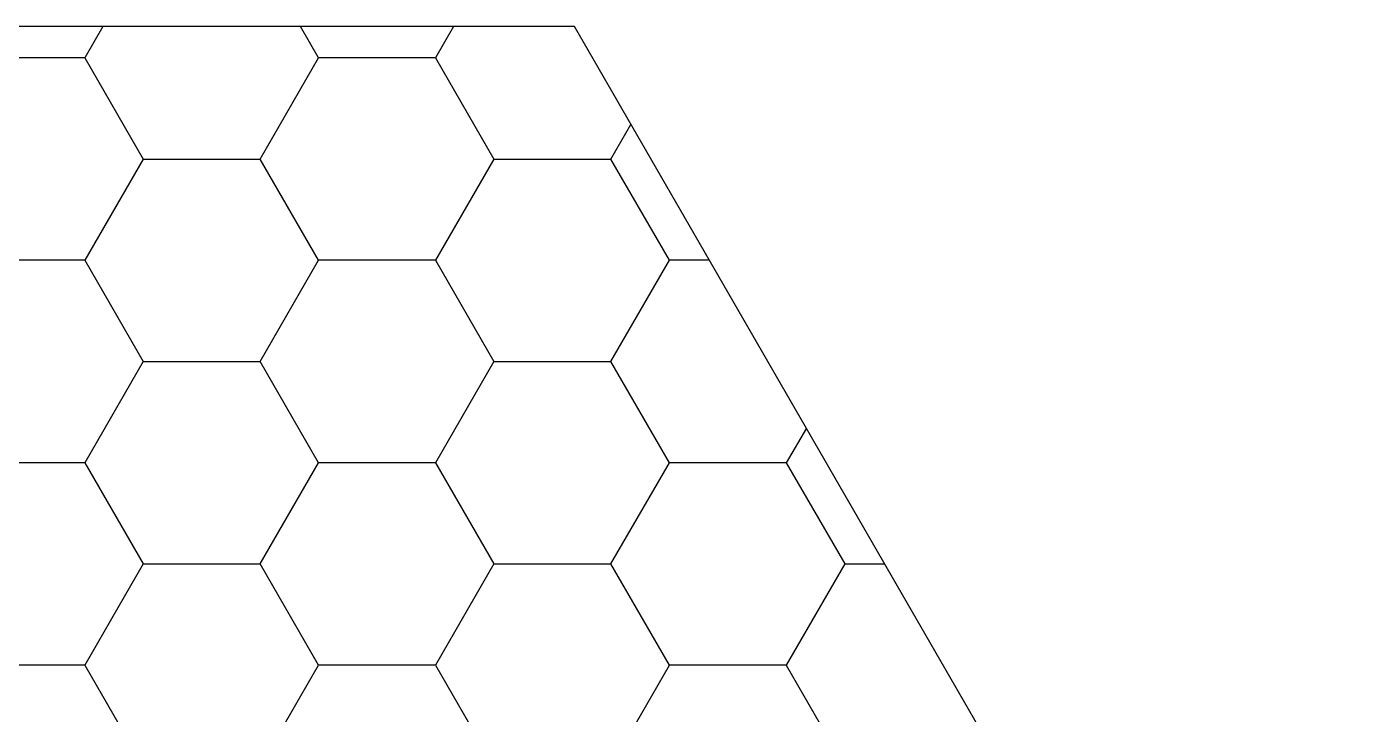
# Model space of a CAD drawing. Header units: millimetres. Extents: x 0 to 80, y 0 to 69.3.
# Drawn here: x 45.93 to 80, y 51.62 to 69.28 of the extents above; entities that cross this region are included whole.
import ezdxf

# ---------------------------------------------------------------- set-up
doc = ezdxf.new("R2010")
doc.units = ezdxf.units.MM
doc.header["$MEASUREMENT"] = 0
doc.layers.add('CUT_PERIMETER', color=1, linetype='CONTINUOUS')
doc.layers.add('HEX_BACKGROUND', color=3, linetype='CONTINUOUS')

msp = doc.modelspace()

# ---------------------------------------------------------------- linework, layer by layer
at = {"layer": 'CUT_PERIMETER'}
for p, q in [((60, 69.282), (20, 69.282)), ((80, 34.641), (60, 69.282))]:
    msp.add_line(p, q, dxfattribs=at)
at = {"layer": 'HEX_BACKGROUND'}
for p, q in [((47.889, 69.282), (47.426, 68.48)), ((53.431, 68.48), (52.968, 69.282)), ((56.896, 69.282), (56.433, 68.48)), ((47.426, 68.48), (44.424, 68.48)), ((47.426, 68.48), (48.927, 65.88)), ((51.929, 65.88), (53.43, 68.48)), ((56.433, 68.48), (53.431, 68.48)), ((56.433, 68.48), (57.934, 65.88)), ((60.936, 65.88), (61.45, 66.77)), ((48.927, 65.88), (47.426, 63.28)), ((48.927, 65.88), (51.929, 65.88)), ((53.431, 63.28), (51.93, 65.88)), ((57.934, 65.88), (56.433, 63.28)), ((57.934, 65.88), (60.936, 65.88)), ((62.437, 63.28), (60.936, 65.88)), ((47.426, 63.28), (44.424, 63.28)), ((47.426, 63.28), (48.927, 60.68)), ((51.929, 60.68), (53.43, 63.28)), ((56.433, 63.28), (53.431, 63.28)), ((56.433, 63.28), (57.934, 60.68)), ((60.936, 60.68), (62.437, 63.28)), ((63.465, 63.28), (62.437, 63.28)), ((48.927, 60.68), (47.426, 58.08)), ((48.927, 60.68), (51.929, 60.68)), ((53.431, 58.08), (51.93, 60.68)), ((57.934, 60.68), (56.433, 58.08)), ((57.934, 60.68), (60.936, 60.68)), ((62.437, 58.08), (60.936, 60.68)), ((65.953, 58.97), (65.439, 58.08)), ((47.426, 58.08), (44.424, 58.08)), ((47.426, 58.08), (48.927, 55.48)), ((51.929, 55.48), (53.43, 58.08)), ((56.433, 58.08), (53.431, 58.08)), ((56.433, 58.08), (57.934, 55.48)), ((60.936, 55.48), (62.437, 58.08)), ((65.439, 58.08), (62.437, 58.08)), ((65.439, 58.08), (66.94, 55.48)), ((48.927, 55.48), (47.426, 52.88)), ((48.927, 55.48), (51.929, 55.48)), ((53.431, 52.88), (51.93, 55.48)), ((57.934, 55.48), (56.433, 52.88)), ((57.934, 55.48), (60.936, 55.48)), ((62.437, 52.88), (60.936, 55.48)), ((66.94, 55.48), (65.439, 52.88)), ((66.94, 55.48), (67.969, 55.48)), ((47.426, 52.88), (44.424, 52.88)), ((47.426, 52.88), (48.927, 50.28)), ((51.929, 50.28), (53.43, 52.88)), ((56.433, 52.88), (53.431, 52.88)), ((56.433, 52.88), (57.934, 50.28)), ((60.936, 50.28), (62.437, 52.88)), ((65.439, 52.88), (62.437, 52.88)), ((65.439, 52.88), (66.94, 50.28))]:
    msp.add_line(p, q, dxfattribs=at)

doc.saveas('drawing.dxf')
